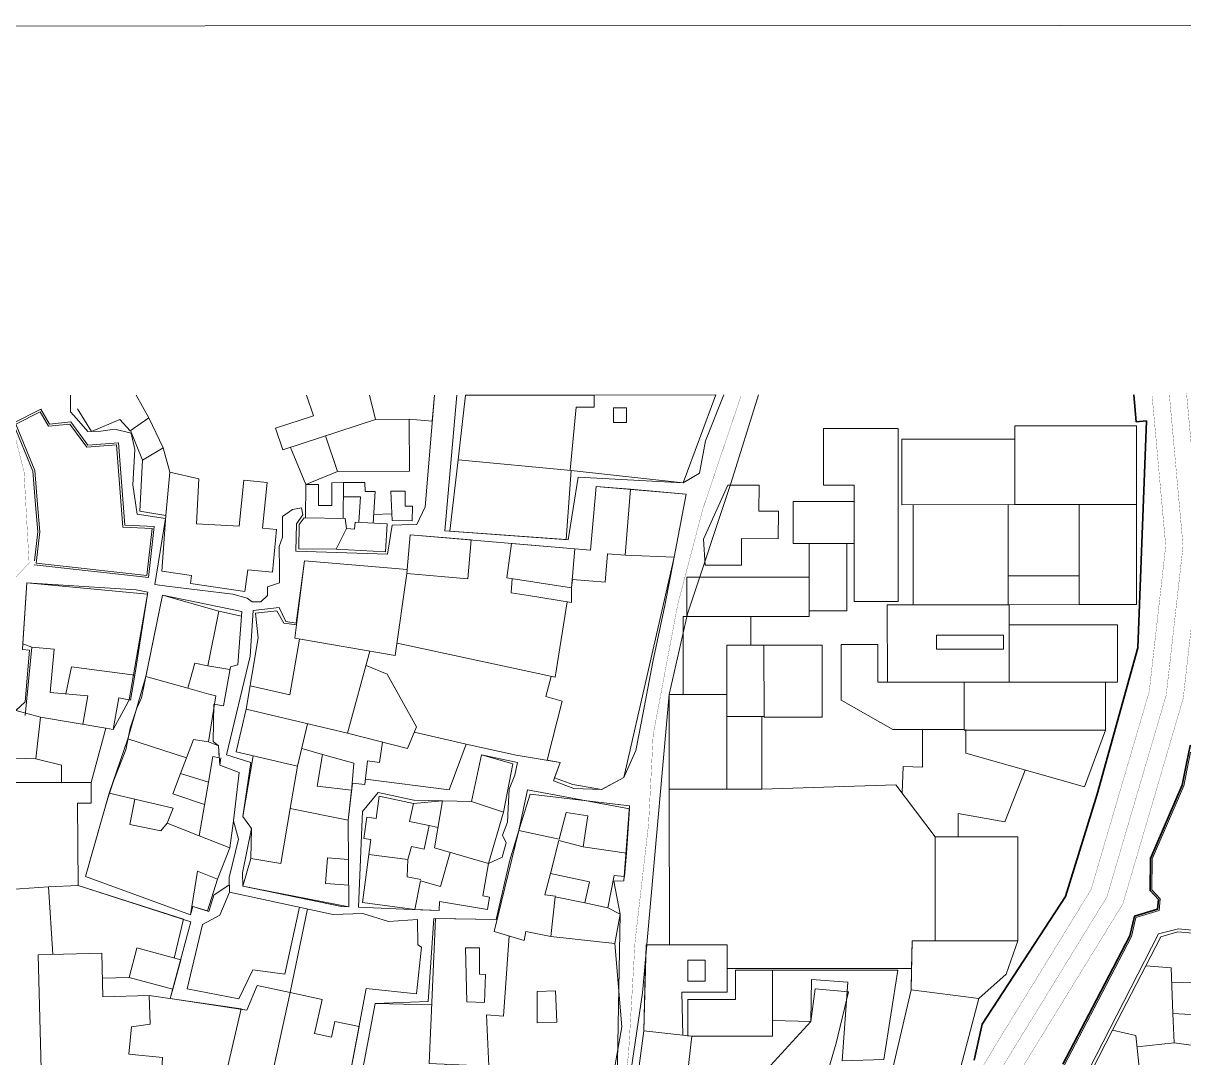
# Model space of a CAD drawing. Header units: millimetres. Extents: x 4203764 to 12476749, y 34048 to 3000914.
# Drawn here: x 11770686 to 11887436, y 2596599 to 2700657 of the extents above; entities that cross this region are included whole.
import ezdxf

# ---------------------------------------------------------------- set-up
doc = ezdxf.new("R2010")
doc.units = ezdxf.units.MM
doc.header["$MEASUREMENT"] = 0
for name, color, linetype, lineweight in [('2', 240, 'Continuous', 25), ('4', 1, 'Continuous', 35), ('building property', 253, 'Continuous', 15), ('FORMAT', 250, 'Continuous', 0), ('road netwrk', 1, 'Continuous', 35), ('streets', 254, 'Continuous', 9)]:
    doc.layers.add(name, color=color, linetype=linetype, lineweight=lineweight)

# ---------------------------------------------------------------- blocks, each defined once
blk = doc.blocks.new('EEEEEEEEE')
at = {"layer": 'FORMAT'}
blk.add_lwpolyline([(11101940, 671029), (12476749, 671572), (12476365, 1642602), (11101557, 1642059)], close=True, dxfattribs=at)

msp = doc.modelspace()

# ---------------------------------------------------------------- linework, layer by layer
at = {"layer": '2', "const_width": 23.31871}
for points in [[(11769534.56915, 2663237.13859), (11769535.69558, 2660386.66796), (11770768.09668, 2655546.94726), (11771277.82298, 2646351.99407), (11769690.22079, 2644681.08898), (11769692.57785, 2638716.4808), (11765815.85391, 2632117.59062), (11754567.95787, 2632404.61365), (11751442.4771, 2622626.18994), (11750643.73283, 2617895.0425), (11748236.08679, 2610092.75085), (11732195.81779, 2613728.06441), (11730198.84346, 2607010.51696), (11716894.69283, 2608488.66776), (11717450.94837, 2614219.7806), (11713253.40781, 2615968.98465), (11702500.77946, 2616900.48484), (11698115.23273, 2617135.51183), (11696086.27984, 2611153.113), (11689141.78233, 2612701.93088), (11689722.16057, 2618813.18427), (11685123.58787, 2619358.94781), (11680810.45492, 2620571.1549), (11671446.09203, 2623203.01142)], [(11724000.27351, 2548232.45629), (11724846.4084, 2548410.42514), (11742377.10499, 2552935.48958), (11756684.83975, 2557033.58309), (11774305.48029, 2559718.07295), (11781204.25312, 2562511.57673), (11795241.97818, 2563423.66286), (11798412.10461, 2568533.58026), (11799200.59655, 2570292.21805), (11806587.4182, 2577649.2977), (11816534.427, 2576906.12332), (11822930.29592, 2584297.09589), (11823376.30483, 2587131.43041), (11829875.30414, 2586617.94544), (11830742.36833, 2590657.04788), (11831577.41316, 2596931.21352), (11832239.56859, 2608333.44191), (11833597.48693, 2620115.06634), (11834058.03774, 2629102.89671), (11836538.27791, 2642236.64716), (11839053.53127, 2651786.01214), (11842902.44481, 2663197.14252)], [(11765604.68062, 2521138.03857), (11774533.46919, 2525254.88893), (11794719.05002, 2526146.33136), (11808692.89769, 2528272.02765), (11833393.72419, 2529756.64764), (11841130.84886, 2537032.72165), (11847532.13307, 2547621.73828), (11851835.17531, 2559180.68895), (11853628.43304, 2570202.09552), (11856951.67968, 2580242.6259), (11862934.4814, 2588632.60939), (11868285.77213, 2597522.04871), (11878104.98837, 2613503.90978), (11883960.27812, 2633431.58752), (11885617.90833, 2648087.57916), (11884255.40132, 2663126.47924)], [(11887714.10704, 2663439.83399), (11889108.52545, 2648048.70644), (11887377.27061, 2632741.76032), (11881306.43959, 2612080.51734), (11871253.01279, 2595717.45267), (11865840.3258, 2586726.0233), (11860083.82594, 2578653.39428), (11857011.98028, 2569372.42209), (11855208.39628, 2558287.55001), (11850672.95795, 2546104.33057), (11843856.67503, 2534828.82226), (11834857.02866, 2526365.45947), (11809058.97447, 2524814.89164), (11795057.76763, 2522685.03348), (11775368.15101, 2521815.494), (11767521.78675, 2518197.72353)]]:
    msp.add_lwpolyline(points, dxfattribs=at)
at = {"layer": '4', "const_width": 23.31871}
msp.add_lwpolyline([(11766563.23369, 2519667.88105), (11774950.8101, 2523535.19147), (11794888.40883, 2524415.68242), (11808875.93608, 2526543.45965), (11834125.37642, 2528061.05355), (11842493.76195, 2535930.77195), (11849102.54551, 2546863.03443), (11853521.7858, 2558734.11948), (11855320.20666, 2569787.2588), (11858517.75281, 2579448.01009), (11864387.4036, 2587679.31634), (11869769.39246, 2596619.75069), (11879705.71398, 2612792.21356), (11885668.77437, 2633086.67392), (11887363.21689, 2648068.1428), (11885984.75418, 2663283.15662)], dxfattribs=at)
at = {"layer": 'building property'}
for points in [[(11776144.33515, 2661871.42753), (11777550.76636, 2659600.08252), (11780392.47296, 2660812.58876), (11781441.24118, 2659657.30877), (11783319.52131, 2660976.90056), (11782052.47552, 2663242.08533)], [(11799195.71076, 2663248.85989), (11799877.07936, 2661183.25162), (11796081.28814, 2659931.15898), (11796804.49171, 2657738.72556), (11806115.9657, 2660810.24014), (11805535.58011, 2663251.36523)], [(11809510.92668, 2660828.11198), (11811834.13636, 2660631.80075), (11812055.7073, 2663253.94182)], [(11814437.37949, 2656735.5914), (11815186.28058, 2663255.17894), (11828112.52469, 2663260.28704), (11828113.00934, 2662033.85588), (11826296.04101, 2662033.13786), (11825707.24174, 2655689.54579)], [(11825793.84051, 2655681.50787), (11837089.0372, 2654411.77522), (11840377.04947, 2663265.13366), (11828112.52469, 2663260.28704)], [(11781475.73553, 2659681.54289), (11782671.99649, 2656709.94296), (11784760.35704, 2657962.41471), (11783319.52131, 2660976.90056)], [(11802286.36737, 2655563.5276), (11809538.43967, 2655601.70415), (11809510.91699, 2660829.95113), (11806115.9657, 2660810.24014)], [(11854267.07022, 2659880.18888), (11851179.32714, 2659878.96869), (11851181.57699, 2654185.64582), (11854269.32008, 2654186.86601)], [(11854267.07022, 2659880.18888), (11858700.75495, 2659881.94096), (11858707.62949, 2642485.67766), (11854273.94477, 2642483.92559), (11854269.32008, 2654186.86601)], [(11797585.88675, 2657996.47919), (11799107.99223, 2654266.51268), (11802286.36737, 2655563.5276), (11801101.31262, 2659156.08956)], [(11782671.99649, 2656709.94296), (11782417.95369, 2651566.17561), (11785042.74599, 2651130.35674), (11785419.97946, 2655515.12935), (11784760.35704, 2657962.41471)], [(11814437.37949, 2656735.5914), (11825793.84051, 2655681.50787), (11825289.02186, 2648712.64193), (11813612.94523, 2649558.44687), (11814437.37949, 2656735.5914)], [(11785419.97946, 2655515.12935), (11788346.72062, 2654844.14568), (11788103.32756, 2650296.58871), (11792410.53162, 2650066.05975), (11792865.2561, 2654706.00996), (11795213.51359, 2654475.87598), (11794762.62814, 2649875.09872), (11796176.62123, 2649736.52455), (11795776.16177, 2645437.33564), (11793290.30425, 2645668.88749), (11792974.76104, 2643512.30245), (11787509.82268, 2644311.91116), (11787626.21073, 2645107.36712), (11784644.41277, 2645543.6523), (11785042.74599, 2651130.35674)], [(11799080.51435, 2650891.67601), (11799107.99223, 2654266.51268), (11800394.0073, 2654267.02088), (11800394.84734, 2652141.27026), (11801725.20755, 2652141.79598), (11801724.29751, 2654444.6914), (11802921.62801, 2654445.16455), (11802862.47684, 2650829.79913)], [(11802921.62801, 2654445.16455), (11805050.20091, 2654446.00571), (11805069.60507, 2653548.16209), (11806075.59502, 2653550.15639), (11805885.441, 2650376.16084)], [(11819872.24164, 2644794.84432), (11819768.37398, 2643370.30489), (11821522.5994, 2643088.01772), (11825853.38109, 2642391.1152), (11825856.02066, 2643857.15456), (11825928.64389, 2644709.75052), (11829219.04661, 2644429.47748), (11829463.20253, 2647295.86552), (11831228.43115, 2647153.3433), (11831763.3553, 2653778.7205), (11837374.57492, 2653300.76272), (11836160.76602, 2646948.94319), (11831228.43115, 2647153.3433)], [(11826191.1976, 2647792.12849), (11827761.83649, 2647658.34313), (11828308.23228, 2654073.02424), (11831763.3553, 2653778.7205)], [(11841555.75384, 2654202.77406), (11844721.28154, 2654179.99789), (11844702.58237, 2651581.10962), (11846666.57107, 2651566.9786), (11846646.70012, 2648805.22995), (11842954.72254, 2648831.79395), (11842935.31004, 2646133.76237), (11839271.47875, 2646160.12386), (11839131.16226, 2648757.67368), (11841555.75384, 2654202.77406)], [(11802898.49666, 2653031.35856), (11804607.3182, 2653006.52014), (11804454.86803, 2650461.86645)], [(11807661.17605, 2653598.45507), (11809110.55142, 2653585.10874), (11809096.71639, 2652082.66158), (11809836.17214, 2652075.85243), (11809822.7696, 2650620.37238), (11807786.88144, 2650639.11951), (11807661.17605, 2653598.45507)], [(11798438.47331, 2650230.72802), (11798411.87784, 2647780.88138), (11802174.36535, 2647740.03592), (11803220.78772, 2649819.7242), (11803080.10335, 2650826.23853), (11798964.8589, 2650893.56825), (11798438.47331, 2650230.72802)], [(11803220.78772, 2649819.7242), (11804027.36162, 2649771.40237), (11804070.10829, 2650484.9174), (11807292.45252, 2650291.8668), (11807124.07627, 2647481.37958), (11802174.36535, 2647740.03592)], [(11805937.38946, 2651243.26939), (11807757.93373, 2651320.60169)], [(11809611.96181, 2649204.33034), (11815743.08335, 2648682.08787), (11815410.87348, 2644781.94737), (11809267.95809, 2645305.19444), (11809611.96181, 2649204.33034)], [(11819799.80926, 2648336.54022), (11826191.1976, 2647792.12849), (11825856.02066, 2643857.15456), (11819329.36091, 2644879.9166), (11819799.80926, 2648336.54022)], [(11823804.84956, 2634950.92048), (11823253.55083, 2632938.69421), (11824918.64967, 2632482.49955), (11823378.66826, 2626519.43408), (11824701.07798, 2626293.66445), (11824133.5971, 2624742.15384), (11825966.51095, 2624071.74685), (11828845.08735, 2623586.73084), (11831099.57483, 2624802.05887), (11836160.76602, 2646948.94319)], [(11798995.01437, 2646596.31228), (11798024.97565, 2638791.91944), (11808118.46522, 2637047.44268), (11809267.95809, 2645305.19444), (11809314.93785, 2645717.27206), (11798995.01437, 2646596.31228)], [(11781918.8005, 2635096.49281), (11783176.48758, 2643244.8992), (11771046.3385, 2644378.2191), (11770642.89663, 2638248.60078), (11771537.31418, 2637911.76439)], [(11790372.65434, 2641531.23301), (11789268.65984, 2636036.37938), (11787959.31955, 2636299.44453), (11787260.99165, 2633768.04744), (11783021.85296, 2634937.48422), (11784688.5859, 2643114.92321), (11790372.65434, 2641531.23301)], [(11808291.32134, 2638289.21025), (11824198.74642, 2634866.1595), (11825420.85062, 2642460.71732)], [(11789268.65984, 2636036.37938), (11791485.35357, 2635642.37676), (11791535.65747, 2635925.39097), (11792273.04313, 2636111.62142), (11792657.1695, 2641025.41163), (11790372.65434, 2641531.23301)], [(11805566.11855, 2637488.56955), (11803300.68872, 2629260.89563), (11793124.30227, 2631657.76861), (11794335.76437, 2638843.56338), (11794068.15985, 2641329.61943), (11796189.80611, 2641557.99807), (11796906.03954, 2640321.76745), (11798195.21011, 2640161.53137)], [(11841453.7866, 2640971.23419), (11837087.54845, 2640969.50877), (11837090.64198, 2633141.23955), (11841456.88012, 2633142.96497), (11841454.92193, 2638098.25143)], [(11841454.92193, 2638098.25143), (11843869.19449, 2638099.20548), (11843868.05916, 2640972.18825), (11841453.7866, 2640971.23419), (11841453.7866, 2640971.23419)], [(11793522.66166, 2634020.63973), (11797494.92223, 2633114.75713), (11798463.03175, 2638716.20939)], [(11770890.85259, 2631038.30491), (11771537.31418, 2637911.76439), (11773803.00088, 2637698.67236), (11773393.62567, 2633346.01799), (11777176.59029, 2632990.22316), (11776691.25992, 2630136.71893)], [(11857614.12231, 2634371.02425), (11856671.80243, 2634370.65187), (11856670.30687, 2638155.21712), (11852974.05385, 2638153.75646), (11852976.25537, 2632582.74786), (11858152.17833, 2629631.48534), (11865353.56283, 2629634.33114)], [(11779006.4374, 2629742.94839), (11779738.92764, 2629618.36481), (11780291.81626, 2632791.69578), (11781481.13341, 2632584.48137), (11781918.8005, 2635096.49281), (11775534.07931, 2635935.76191), (11774958.20413, 2633198.86649)], [(11805172.46914, 2636058.89869), (11807285.28249, 2635173.71459), (11810254.21535, 2629883.99612), (11809336.77213, 2627696.73199), (11803300.68872, 2629260.89563)], [(11787260.99165, 2633768.04744), (11789362.39182, 2633188.34132), (11790050.25983, 2632998.58151), (11789331.4933, 2628375.93601), (11787812.58132, 2628612.1088), (11787115.29382, 2626772.90498), (11781224.05425, 2628667.28205), (11783021.85296, 2634937.48422)], [(11771952.44328, 2626683.13797), (11772432.83091, 2630861.00204), (11769949.5452, 2631542.44226)], [(11793124.30227, 2631657.76861), (11792116.93661, 2627380.80344), (11798288.2431, 2625927.25822), (11799295.60876, 2630204.2234)], [(11772432.83091, 2630861.00204), (11779006.4374, 2629742.94839), (11777507.39871, 2624280.60979), (11774546.04563, 2624283.13812), (11774547.53779, 2626030.85255), (11771952.44328, 2626683.13797)], [(11810025.05517, 2629337.65839), (11815248.03192, 2628148.68695), (11813526.76602, 2623557.35555), (11805112.30665, 2624633.81044)], [(11859092.78996, 2623243.23891), (11859197.59365, 2625901.22585), (11861155.68492, 2625824.01885), (11861154.17985, 2629632.67165)], [(11879575.19305, 2629562.8906), (11877454.83273, 2623842.92807), (11865521.83095, 2627222.85013), (11865520.87797, 2629634.39725)], [(11788402.18047, 2618911.07662), (11785175.73488, 2620189.29501), (11785772.75031, 2621696.26585), (11779334.36997, 2623205.12928), (11781224.05425, 2628667.28205)], [(11787115.29382, 2626772.90498), (11786519.62843, 2625201.74522), (11789322.77433, 2624317.62296), (11789761.06927, 2626891.68088), (11790411.37707, 2626780.95042), (11790336.05948, 2627991.68829), (11789331.4933, 2628375.93601)], [(11806817.49615, 2628349.56589), (11806513.9441, 2626282.90981), (11805318.66518, 2626458.4733), (11805050.61559, 2624088.32594), (11803803.67929, 2624229.34703)], [(11797555.72891, 2621677.26245), (11796599.47555, 2616129.14773), (11793586.76678, 2616654.9399), (11793652.97762, 2619652.9797), (11792781.63167, 2620873.9669), (11793803.68409, 2626983.51905)], [(11798709.68068, 2627716.55273), (11800780.74783, 2627097.21535), (11800250.0551, 2623909.5475), (11803723.09081, 2623516.76779), (11803379.96079, 2620482.74444), (11797555.72891, 2621677.26245), (11798288.2431, 2625927.25822)], [(11800780.74783, 2627097.21535), (11803942.82362, 2626246.42502), (11803751.72708, 2623769.97537)], [(11818992.03287, 2621294.73413), (11819924.52994, 2626181.73058), (11816787.42487, 2627072.89945), (11815775.54266, 2622371.74117)], [(11771952.44328, 2626683.13797), (11766495.30575, 2626824.77942), (11766592.93234, 2624289.92828)], [(11789322.77433, 2624317.62296), (11788402.18047, 2618911.07662), (11791458.1536, 2617700.39418), (11791852.60153, 2620423.13732), (11792393.84483, 2625286.08064), (11790457.8176, 2626034.41413), (11790580.04309, 2626752.231)], [(11786519.62843, 2625201.74522), (11785742.82671, 2623152.8103), (11788938.85378, 2622062.89989)], [(11803456.10018, 2611770.81935), (11803379.96079, 2620482.74444), (11803803.67929, 2624229.34703), (11805050.61559, 2624088.32594), (11805120.26867, 2624632.79187)], [(11871488.33184, 2625532.8891), (11869426.53456, 2620334.02005), (11864728.76104, 2621162.96318), (11864729.68311, 2618829.63679)], [(11761202.67838, 2624294.53035), (11777507.39871, 2624280.60979), (11777505.63239, 2622211.77093), (11776158.22793, 2622212.92131), (11776226.70111, 2613936.1808), (11773220.70735, 2613792.53053)], [(11831369.9865, 2617163.27293), (11827021.91921, 2617813.71071), (11827490.69204, 2620947.37832), (11825304.71831, 2621274.38336), (11824609.28248, 2618582.68242), (11820540.4803, 2619473.83124), (11821432.02806, 2623544.4549), (11831670.64249, 2621651.79357), (11831369.9865, 2617163.27293)], [(11835682.87998, 2623628.44764), (11835689.07473, 2607952.40705), (11841495.87041, 2607954.70175), (11841496.80675, 2605585.27108), (11860053.67535, 2605592.60426), (11860104.54311, 2608368.98123), (11862427.2046, 2608369.89909), (11862423.07155, 2618828.72528), (11858474.3889, 2624062.97137), (11845004.99679, 2623632.1315), (11835682.87998, 2623628.44764), (11835673.57658, 2623628.44397)], [(11791458.1536, 2617700.39418), (11790216.98211, 2614567.46139), (11788203.7676, 2615365.03498), (11787502.87948, 2610990.3756), (11776960.4887, 2614844.59965), (11779334.36997, 2623205.12928)], [(11781906.02692, 2622602.44989), (11781400.50218, 2620065.86232), (11784541.17295, 2619439.94788), (11785175.73488, 2620189.29501)], [(11805446.44405, 2617060.53247), (11805640.45441, 2618567.60489), (11804956.66032, 2618655.63193), (11805237.96963, 2620807.23291), (11806199.16884, 2620681.5617), (11806491.76093, 2622919.45931), (11809946.53994, 2622178.60801), (11809559.04941, 2620371.6406), (11811527.79703, 2619949.45752), (11811020.66802, 2617584.58529), (11809735.05848, 2617860.27456), (11809387.23056, 2616553.22213)], [(11809946.53994, 2622178.60801), (11812879.11941, 2622442.91613)], [(11812879.11941, 2622442.91613), (11812072.13084, 2617710.54598), (11817491.99326, 2616134.90944), (11818992.03287, 2621294.73413), (11815775.54266, 2622371.74117), (11812879.11941, 2622442.91613)], [(11811527.79703, 2619949.45752), (11812421.25012, 2619757.86325)], [(11823769.81896, 2608805.30125), (11821242.92876, 2609306.49373), (11821065.21527, 2608410.50565), (11818056.39417, 2609288.66097), (11820540.4803, 2619473.83124)], [(11827021.91921, 2617813.71071), (11824574.01008, 2618446.15976), (11823714.89262, 2615120.92517), (11827641.13906, 2614309.97948), (11827198.88988, 2612168.80119), (11829482.82918, 2611697.06547), (11830149.77546, 2614926.12939), (11831161.31874, 2614827.82989), (11831369.9865, 2617163.27293)], [(11803414.45009, 2616536.45319), (11801288.5225, 2616698.67927), (11801092.35812, 2614127.99962), (11803437.0629, 2613949.07902), (11803456.10018, 2611770.81935), (11792775.73399, 2613855.25174), (11793586.76678, 2616654.9399)], [(11810070.27582, 2611500.08978), (11804822.28039, 2612212.02939), (11805446.44405, 2617060.53247), (11809387.23056, 2616553.22213), (11809302.59313, 2614813.9855), (11810683.20158, 2614535.17614)], [(11813646.19195, 2617252.94245), (11812653.93981, 2613831.90122), (11810658.08174, 2614410.78768), (11810070.27582, 2611500.08978), (11812523.56089, 2611399.67261), (11812561.75236, 2612332.72593), (11817379.05062, 2611507.00542), (11817594.87736, 2612766.1503), (11816933.98053, 2612879.4329), (11817491.99326, 2616134.90944)], [(11790216.98211, 2614567.46139), (11789220.41499, 2611369.98999), (11787642.49299, 2611861.78647)], [(11823714.89262, 2615120.92517), (11823160.22016, 2612974.05218), (11824219.58087, 2612856.44081)], [(11773682.09047, 2607005.51298), (11773220.70735, 2613792.53053), (11766395.33715, 2613328.54019), (11766196.43687, 2596954.6388), (11765603.64259, 2592800.56299)], [(11785884.81778, 2606633.67125), (11786813.40499, 2610525.79759), (11776226.70111, 2613936.1808)], [(11827198.88988, 2612168.80119), (11824211.73627, 2612785.78216), (11823769.81896, 2608805.30125), (11830188.44016, 2608092.69896), (11830753.67805, 2611029.75851), (11829482.82918, 2611697.06547)], [(11819560.80472, 2608849.58331), (11818986.01936, 2600785.33305), (11817291.90391, 2600906.08238), (11817540.64704, 2595768.25338), (11811538.27186, 2596020.95858), (11812152.56675, 2610611.98571), (11818249.61318, 2610498.63587)], [(11862427.2046, 2608369.89909), (11860104.54311, 2608368.98123), (11860013.998, 2603427.00292), (11866810.33035, 2602549.82919), (11869559.34324, 2605022.75487), (11870754.27689, 2608373.18973)], [(11891156.1367, 2600797.3332), (11890947.1621, 2604797.97999), (11893225.28647, 2604916.97828), (11893078.15286, 2607733.73026), (11891308.29855, 2607848.35028), (11891374.62855, 2608872.5555), (11886839.41557, 2609277.28776), (11885117.61026, 2608773.23595), (11883604.11899, 2605840.30608)], [(11772189.52426, 2606965.80142), (11778583.6949, 2607135.92617), (11778700.8294, 2602733.4043), (11783370.3246, 2602857.64195), (11783446.64152, 2599989.25635), (11781583.30841, 2599711.81575), (11781304.89988, 2596976.11209), (11784713.48139, 2596629.22578), (11784548.12703, 2594130.14259), (11772529.9663, 2594181.22208), (11772189.52426, 2606965.80142)], [(11782107.25071, 2607646.55821), (11786533.55262, 2606459.72462), (11785739.3953, 2603497.91085), (11781332.50001, 2604679.5409), (11782126.65733, 2607641.35467)], [(11813248.92697, 2595948.93851), (11813375.68561, 2590305.50298), (11820897.56539, 2588251.62617), (11828834.03987, 2587936.72412), (11830911.09348, 2599706.89463), (11830188.44016, 2608092.69896)], [(11815754.60968, 2607672.87787), (11816581.52844, 2607673.20464), (11816582.58116, 2605009.26642), (11817196.1152, 2604982.86967), (11817074.45353, 2602155.11295), (11815298.37071, 2602231.52731), (11815194.43928, 2607672.6565), (11815754.60968, 2607672.87787)], [(11833106.85503, 2599313.80628), (11833338.39283, 2607951.47813), (11841495.87041, 2607954.70175), (11841497.74308, 2603215.84042), (11836954.97871, 2603214.04523), (11837031.42805, 2598869.02815)], [(11837949.17231, 2598765.01873), (11846073.57175, 2598768.22927), (11846070.94554, 2605413.94756), (11842338.67687, 2605412.47267), (11842339.83746, 2602475.5733), (11837551.97598, 2602473.68127), (11837553.4416, 2598764.86234)], [(11846070.94554, 2605413.94756), (11858668.5224, 2605418.92579), (11857275.27571, 2596430.938), (11853073.66796, 2596294.71166), (11853625.01074, 2604218.51631), (11849992.80175, 2604471.24745), (11849913.29532, 2600264.56993), (11846072.95175, 2600337.15262)], [(11886347.39101, 2601069.00082), (11886166.86111, 2605650.49804), (11883604.11899, 2605840.30608), (11880260.67947, 2599361.19794)], [(11781332.50001, 2604679.5409), (11778650.94829, 2604608.19493)], [(11792588.72967, 2601490.76593), (11793175.77491, 2601403.09073), (11794213.30346, 2603864.07792), (11797525.06988, 2603170.52318)], [(11886223.23549, 2604219.82618), (11889368.65405, 2604099.42314), (11889384.47862, 2600897.42211)], [(11783370.3246, 2602857.64195), (11792596.15221, 2601522.91017)], [(11785739.3953, 2603497.91085), (11785485.66141, 2602551.609)], [(11795466.67454, 2593687.40429), (11797525.06988, 2603170.52318), (11800743.50452, 2602471.93331), (11800001.98853, 2599055.73612), (11801698.88498, 2598687.40964), (11802040.34472, 2600260.52984), (11804471.06653, 2599732.92004), (11802925.00804, 2591643.0639)], [(11822397.35132, 2603258.33459), (11824235.24719, 2603344.43235), (11824382.90032, 2600192.53755), (11822402.55646, 2600099.7667), (11822397.35132, 2603258.33459)], [(11857330.76078, 2591957.83461), (11859342.41867, 2591254.22337), (11859899.01414, 2592845.5562), (11861934.26179, 2592133.69405), (11863494.13643, 2595430.12692), (11864826.49324, 2595065.40585), (11866810.33035, 2602549.82919), (11860013.998, 2603427.00292), (11857330.76078, 2591957.83461)], [(11792596.15221, 2601522.91017), (11791135.37633, 2595196.83779), (11792363.63383, 2594633.64614)], [(11811787.25647, 2601934.96066), (11806105.59376, 2602065.6184), (11804227.14946, 2592110.28961), (11813375.68561, 2590305.50298)], [(11886347.39101, 2601069.00082), (11892421.56624, 2600725.8434), (11891886.15563, 2591248.62473), (11889441.52206, 2591386.73305), (11889155.06814, 2597729.72415), (11886463.88486, 2598112.61374), (11886347.39101, 2601069.00082)], [(11833106.85503, 2599313.80628), (11837949.17231, 2598765.01873), (11837217.17047, 2592306.08003), (11842912.75982, 2591660.58979), (11842361.66869, 2586797.94658), (11831620.63255, 2588015.24537), (11833106.85503, 2599313.80628)], [(11878318.27907, 2591738.63142), (11878145.96619, 2595263.18573), (11882994.01966, 2595311.32589), (11882611.62807, 2598827.91539), (11880260.67947, 2599361.19794), (11878145.96619, 2595263.18573)], [(11886463.88486, 2598112.61374), (11882733.51825, 2597706.97618)]]:
    msp.add_lwpolyline(points, dxfattribs=at)
for points in [[(11831361.76755, 2660506.36449), (11830078.57117, 2660505.8574), (11830077.98876, 2661979.68846), (11831361.18514, 2661980.19554)], [(11772005.00766, 2646357.13094), (11783123.01795, 2645123.29953), (11783645.95615, 2649835.47678), (11780723.45415, 2649974.29009), (11780066.59448, 2658244.34886), (11777073.59708, 2658006.62632), (11775386.74491, 2660337.20577), (11773235.55615, 2660121.51334), (11772378.76282, 2661581.66507), (11769947.37355, 2660322.01718), (11771864.59531, 2655657.59965), (11772136.64813, 2652244.60676), (11772354.74072, 2649508.56294)], [(11870445.28585, 2660163.26469), (11882667.84443, 2660168.09472), (11882670.97714, 2652240.65765), (11870448.41856, 2652235.82762)], [(11870448.41856, 2652235.82762), (11859064.78011, 2652231.3291), (11859062.18207, 2658805.76045), (11870445.82052, 2658810.25896)], [(11848149.2172, 2652550.56353), (11854269.96574, 2652552.98229), (11854271.63242, 2648335.3958), (11848150.88388, 2648332.97704)], [(11860204.57184, 2652231.77952), (11869778.57918, 2652235.56291), (11869782.5554, 2642173.60516), (11860208.54806, 2642169.82177)], [(11876899.01643, 2642176.4174), (11882674.95336, 2642178.6999), (11882670.97714, 2652240.65765), (11876895.04021, 2652238.37515)], [(11849751.63823, 2641566.85118), (11853542.41723, 2641568.34919), (11853539.74318, 2648335.10658), (11849748.96419, 2648333.60856)], [(11837442.72521, 2640969.64913), (11849751.87231, 2640974.51338), (11849750.30121, 2644950.22987), (11837441.15411, 2644945.36562)], [(11876899.01643, 2642176.4174), (11869782.5554, 2642173.60516), (11869781.41339, 2645063.49418), (11876897.87442, 2645066.30642)], [(11857611.04084, 2642168.7953), (11869874.75362, 2642173.6416), (11869877.83509, 2634375.87055), (11857614.12231, 2634371.02425)], [(11869877.83509, 2634375.87055), (11880778.91219, 2634380.17836), (11880776.63443, 2640144.12085), (11869875.55733, 2640139.81303)], [(11862552.49496, 2639098.01264), (11869295.76161, 2639100.6774), (11869296.31773, 2637693.39879), (11862553.05108, 2637690.73403)], [(11841457.76024, 2630915.79544), (11845207.58492, 2630917.27727), (11845204.7466, 2638099.73326), (11841454.92193, 2638098.25143)], [(11845204.7466, 2638099.73326), (11851062.90865, 2638102.04825), (11851065.77045, 2630860.1462), (11845207.60841, 2630857.83121)], [(11865351.6898, 2634374.08194), (11879573.28957, 2634379.70193), (11879575.19305, 2629562.8906), (11865353.59328, 2629557.2706)], [(11841460.63911, 2623630.73086), (11835682.87998, 2623628.44764), (11835679.121, 2633140.68176), (11841456.88012, 2633142.96497)], [(11841460.63911, 2623630.73086), (11845004.99679, 2623632.1315), (11845002.11793, 2630917.19607), (11841457.76024, 2630915.79544)], [(11862423.07155, 2618828.72528), (11870750.14384, 2618832.01592), (11870754.27689, 2608373.18973), (11862427.2046, 2608369.89909)], [(11870750.14384, 2618832.01592), (11862423.07155, 2618828.72528), (11862427.2046, 2608369.89909), (11870754.27689, 2608373.18973)], [(11869559.34324, 2605022.75487), (11870754.27689, 2608373.18973), (11862427.2046, 2608369.89909), (11860104.54311, 2608368.98123), (11860053.67535, 2605592.60426), (11860013.998, 2603427.00292), (11866810.33035, 2602549.82919)], [(11841495.87041, 2607954.70175), (11835689.07473, 2607952.40705), (11833431.02765, 2607951.51473), (11833298.62779, 2606468.01656), (11833106.85503, 2599313.80628), (11837031.42805, 2598869.02815), (11836954.97871, 2603214.04523), (11841497.74308, 2603215.84042)], [(11837544.63948, 2606423.43476), (11839280.49036, 2606424.12072), (11839281.32123, 2604321.57043), (11837545.47035, 2604320.88447)], [(11837545.47035, 2604320.88447), (11837544.63948, 2606423.43476), (11839280.49036, 2606424.12072), (11839281.32123, 2604321.57043)], [(11846070.94554, 2605413.94756), (11842338.67687, 2605412.47267), (11842339.83746, 2602475.5733), (11837551.97598, 2602473.68127), (11837553.42382, 2598809.86954), (11837949.17231, 2598765.01873), (11846073.57175, 2598768.22927)], [(11858668.5224, 2605418.92579), (11846070.94554, 2605413.94756), (11846072.95175, 2600337.15262), (11849913.29532, 2600264.56993), (11849992.80175, 2604471.24745), (11853625.01074, 2604218.51631), (11853556.62432, 2603235.67828), (11853697.96016, 2603222.19889), (11853496.9869, 2602378.57948), (11853073.66796, 2596294.71166), (11857275.27571, 2596430.938)], [(11866810.33035, 2602549.82919), (11860013.998, 2603427.00292), (11857330.76078, 2591957.83461), (11859342.41867, 2591254.22337), (11859899.01414, 2592845.5562), (11861934.26179, 2592133.69405), (11863494.13643, 2595430.12692), (11864826.49324, 2595065.40585)], [(11842912.75982, 2591660.58979), (11837217.17047, 2592306.08003), (11837949.17231, 2598765.01873), (11833106.85503, 2599313.80628), (11831620.63255, 2588015.24537), (11842361.66869, 2586797.94658)]]:
    msp.add_lwpolyline(points, close=True, dxfattribs=at)
at = {"layer": 'road netwrk'}
for points in [[(11882416.39314, 2663281.74649), (11882631.51703, 2660574.13018), (11883679.68616, 2660657.40868), (11882822.21812, 2637843.74465), (11878733.8066, 2623122.51279), (11875539.70278, 2612818.03846), (11867155.54513, 2599991.13543), (11866344.88614, 2596347.53745)], [(11875283.43051, 2595958.90192), (11878264.22779, 2601665.97688), (11882016.22137, 2608849.59476), (11882461.456, 2610842.63084), (11884804.6532, 2611553.44847), (11884891.93608, 2612516.5818), (11884044.15706, 2613420.97581), (11884101.33472, 2616631.32785), (11887277.7569, 2624007.78265), (11887746.11446, 2626351.44781), (11888072.15907, 2627982.97779), (11890748.55943, 2628789.8544), (11891639.60246, 2630290.03198), (11890982.10847, 2631555.25222), (11890794.47279, 2635248.19176), (11890522.27442, 2640605.44669), (11890970.64241, 2651183.68947), (11890397.71645, 2652326.97458), (11890444.44586, 2654804.60413), (11889680.71668, 2655900.16777), (11889677.79855, 2663284.61601)]]:
    msp.add_lwpolyline(points, dxfattribs=at)
at = {"layer": 'streets'}
for points in [[(11812055.7073, 2663253.94182), (11811107.1256, 2652028.12389), (11810279.11919, 2650248.43903), (11808787.46335, 2650206.4689), (11807797.22358, 2650178.60691), (11807338.38262, 2647267.88822), (11798098.16315, 2647553.89863), (11798183.8158, 2650321.10321), (11798801.12559, 2651195.65307), (11798676.53948, 2651899.06964), (11797768.98529, 2651738.32755), (11796770.85591, 2651029.32807), (11796764.13218, 2648974.192), (11796425.93498, 2648037.73756), (11796452.90939, 2645670.93427), (11796467.70912, 2644372.3676), (11795255.58717, 2643953.87159), (11795255.92635, 2643095.57415), (11794579.04889, 2642445.08506), (11793719.60525, 2642470.75317), (11793198.5868, 2642834.6725), (11791766.03809, 2643224.24217), (11785130.86556, 2644040.12481), (11783941.68001, 2644186.35098), (11784994.84937, 2650830.84655), (11782133.66376, 2651284.35171), (11781706.21672, 2654239.09717), (11781913.89218, 2657788.81666), (11781536.90112, 2659417.32293), (11779905.91956, 2659834.28348), (11778484.25531, 2659624.91914), (11777188.07841, 2659590.43276), (11776058.34417, 2660884.85207), (11775457.2491, 2661573.57074), (11775456.59078, 2663239.47881)], [(11814302.68166, 2663254.82976), (11813084.44283, 2649596.73113), (11825494.75779, 2648697.7386)], [(11841168.82708, 2663265.44655), (11839319.55624, 2658653.96647), (11838721.96322, 2655391.18388), (11837089.0372, 2654411.77522), (11826526.69571, 2655005.73505), (11825494.75779, 2648697.7386)], [(11844658.62359, 2663266.82562), (11841879.73182, 2654356.03469), (11837499.6036, 2641254.2692), (11835679.121, 2633140.68176), (11833000.65533, 2603129.33046), (11831384.36464, 2592242.99925)], [(11771784.58856, 2646174.4042), (11783304.97214, 2644895.91905), (11783874.81609, 2650030.76231), (11780914.37252, 2650171.37777), (11780255.56738, 2658465.93056), (11777172.59395, 2658221.06158), (11775484.09041, 2660553.92259), (11773346.35617, 2660339.5792), (11772457.49868, 2661854.37482), (11769685.22989, 2660418.12494), (11771661.88298, 2655609.11667), (11771931.37545, 2652228.24429), (11772147.90836, 2649511.76712), (11771823.04032, 2646584.39299)], [(11827761.83649, 2647658.34313), (11828308.23228, 2654073.02424), (11837374.57492, 2653300.76272), (11836160.76602, 2646948.94319), (11835234.95685, 2642104.21618), (11834028.33106, 2636411.36635), (11833144.60443, 2631823.03338), (11832841.31759, 2630248.35976), (11832310.21881, 2627490.88028), (11831099.57483, 2624802.05887), (11828886.20819, 2623585.09197), (11826080.84894, 2623696.8993), (11824026.16174, 2624448.42216), (11824701.07798, 2626293.66445), (11820284.00125, 2627047.77398), (11815248.03192, 2628148.68695), (11813526.76602, 2623557.35555), (11805120.26867, 2624632.79187), (11805050.61559, 2624088.32594), (11803803.67929, 2624229.34703), (11803379.96079, 2620482.74444)], [(11827761.83649, 2647658.34313), (11809611.96181, 2649204.33034), (11809314.93785, 2645717.27206), (11798995.01437, 2646596.31228), (11798146.86411, 2640329.27512), (11797117.86952, 2640468.53423), (11796431.38762, 2641880.33451), (11793803.05548, 2641596.60789), (11793521.80886, 2636992.73365), (11791121.36767, 2627072.0013), (11793593.3761, 2626304.12412), (11792781.63167, 2620873.9669), (11793652.97762, 2619652.9797), (11792736.02069, 2615192.5799), (11792775.73399, 2613855.25174), (11798324.70371, 2612708.1694), (11802711.70693, 2611801.28864), (11803456.10018, 2611770.81935)], [(11782057.23703, 2643653.49903), (11771046.3385, 2644378.2191), (11770680.58905, 2638821.27351), (11770605.20421, 2637675.92804), (11771330.9661, 2637597.25812), (11770869.2185, 2632400.40913), (11769949.5452, 2631542.44226), (11766882.74504, 2631786.25857), (11766753.0509, 2630154.92379), (11765473.00137, 2629396.6628), (11764492.48671, 2628815.83683), (11763830.75815, 2629932.92626), (11759646.02337, 2630006.93349), (11759669.69239, 2631345.29735), (11754794.84281, 2631431.5093), (11754717.04666, 2629753.98125), (11754680.94476, 2628975.51136), (11753061.12331, 2622996.58021), (11751019.0038, 2618441.96631), (11751799.91888, 2617786.39218), (11753764.77045, 2617913.77687), (11753814.50531, 2598914.48496)], [(11783211.75283, 2643417.19654), (11781328.99017, 2632610.98925), (11781001.74457, 2631951.23008), (11779751.71902, 2629616.18922), (11779006.4374, 2629742.94839), (11777507.39871, 2624280.60979), (11777505.63239, 2622211.77093), (11776158.32966, 2622200.62475), (11776226.70111, 2613936.1808)], [(11782057.23703, 2643653.49903), (11783211.75283, 2643417.19654)], [(11784688.5859, 2643114.92321), (11782585.3101, 2632795.68781), (11782123.82573, 2631748.74342), (11781445.01776, 2629746.32112), (11781003.09074, 2627588.24298), (11779790.47794, 2624523.51428), (11779198.4025, 2622726.26791), (11778836.28799, 2621450.94333), (11776960.4887, 2614844.59965), (11787502.87948, 2610990.3756), (11787762.78951, 2611824.29323), (11789360.01414, 2611326.48063), (11789871.98486, 2612969.13139), (11791414.22239, 2614001.45942)], [(11784688.5859, 2643114.92321), (11792692.44959, 2641476.71877), (11792273.04313, 2636111.62142), (11791535.65747, 2635925.39097), (11790836.9318, 2631994.2983), (11789858.02816, 2632168.29193), (11789803.56209, 2628426.43795), (11790336.05948, 2627991.68829), (11790457.8176, 2626034.41413), (11792393.84483, 2625286.08064), (11791852.60153, 2620423.13732), (11792357.35348, 2618603.48959), (11791389.58843, 2614731.08978), (11791438.85635, 2613271.82906), (11801230.03379, 2611141.75722), (11801876.73969, 2611001.06628), (11804843.14535, 2611104.38708), (11807446.45409, 2610290.63848), (11810360.14956, 2610524.58316), (11810398.19201, 2607964.68275), (11810748.43313, 2607736.7661), (11810254.41643, 2603020.75763), (11805184.84574, 2603551.81109), (11803119.09587, 2592499.55065)], [(11804406.25886, 2611731.92772), (11804803.95825, 2621355.21439), (11806398.10296, 2623272.02839), (11809982.69615, 2622514.09108), (11815775.54266, 2622371.74117), (11816787.42487, 2627072.89945), (11820421.37794, 2626290.7236), (11820147.96615, 2625020.465), (11819576.5762, 2623602.67273), (11819468.70213, 2621722.32748), (11819386.71554, 2620293.225)], [(11882601.30186, 2610709.73741), (11884957.51742, 2611428.99111), (11885061.36158, 2612574.87192), (11884208.78543, 2613484.38343), (11884264.20876, 2616596.23543), (11887434.69443, 2623958.90415), (11887906.41798, 2626319.41279), (11888111.22608, 2627344.27423)], [(11820763.70784, 2620232.38981), (11821698.93867, 2623106.0842), (11831689.63717, 2621935.36683)], [(11830100.62425, 2614367.84341), (11831118.07977, 2614382.88266), (11831689.63717, 2621935.36683)], [(11820763.70784, 2620232.38981), (11819654.41122, 2616462.84382), (11818249.61318, 2610498.63587), (11811988.43763, 2610615.03703), (11811408.86289, 2602258.56797), (11806105.59376, 2602065.6184), (11804227.14946, 2592110.28961), (11812444.34425, 2590559.80915), (11820897.56539, 2588251.62617)], [(11804406.25886, 2611731.92772), (11808977.5634, 2611544.81638), (11810668.3324, 2611475.6103), (11812523.56089, 2611399.67261), (11812561.75236, 2612332.72593), (11817379.05062, 2611507.00542), (11817594.87736, 2612766.1503), (11816933.98053, 2612879.4329), (11817491.99326, 2616134.90944), (11818859.58424, 2616772.10341), (11819270.85541, 2618211.78086), (11818899.8931, 2618993.08683), (11819386.71554, 2620293.225)], [(11830100.62425, 2614367.84341), (11830753.67805, 2611029.75851)], [(11799283.11765, 2611565.30906), (11797525.06988, 2603170.52318), (11794213.30346, 2603864.07792), (11793175.77491, 2601403.09073), (11785485.66141, 2602551.609), (11787559.36454, 2610285.49542), (11776226.70111, 2613936.1808)], [(11791438.85635, 2613271.82906), (11790451.64266, 2610932.85507), (11788710.63313, 2609995.74462), (11787195.06156, 2603529.38179), (11792364.32571, 2602514.56773), (11793795.55422, 2605447.6258), (11797018.59535, 2605019.75385), (11798480.56494, 2611739.9045)], [(11828834.03987, 2587936.72412), (11830440.15487, 2594318.44028), (11830753.67805, 2611029.75851)], [(11882601.30186, 2610709.73741), (11882171.0745, 2608792.97125), (11878409.12732, 2601590.29606), (11875434.53273, 2595895.09686), (11874701.38681, 2593666.16315), (11873000.03695, 2592900.70371), (11872625.88786, 2590349.51174), (11869011.54336, 2590802.84126), (11868474.34848, 2588140.30711), (11870910.55075, 2587223.47626), (11869917.9581, 2584585.9598), (11873947.01189, 2582241.28648), (11869679.7609, 2576291.72472), (11870697.3659, 2575735.00612), (11871298.63095, 2575430.59734), (11877298.94373, 2570263.08059)], [(11905194.18853, 2591084.73447), (11907041.39477, 2596771.79334), (11907436.01938, 2599757.52314), (11910040.67921, 2601249.2751), (11910833.35092, 2605486.63581), (11906607.43153, 2605807.55092), (11906504.70647, 2607640.6445), (11902838.34217, 2608010.40281), (11902203.97017, 2602974.57881), (11900289.14586, 2602980.86761), (11899982.05167, 2600901.81642), (11899163.03887, 2600824.822), (11899005.03582, 2602277.76718), (11899037.00701, 2604210.81894), (11900394.69447, 2604101.82846), (11901282.00695, 2606296.26213), (11901295.45555, 2608177.56969), (11886901.90873, 2609581.02017), (11884902.0213, 2609058.75056), (11877915.65759, 2595438.67755)], [(11845118.20806, 2595029.90152), (11849913.29532, 2600264.56993), (11850347.94701, 2603541.69423), (11853697.96016, 2603222.19889), (11852469.91549, 2598067.27274), (11848124.05614, 2583303.03839)]]:
    msp.add_lwpolyline(points, dxfattribs=at)

# ---------------------------------------------------------------- block references
at = {"layer": '2'}
msp.add_blockref('EEEEEEEEE', (0, 1058054.92715), dxfattribs=at)

doc.saveas('drawing.dxf')
